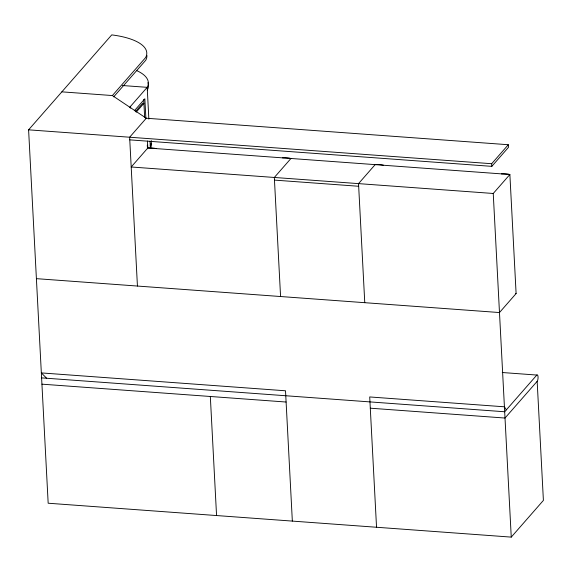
<?xml version="1.0" encoding="UTF-8"?>
<svg xmlns="http://www.w3.org/2000/svg" width="572" height="572" viewBox="0 0 572 572"><rect width="100%" height="100%" fill="white"/><g stroke="black" fill="none" stroke-linecap="round" stroke-linejoin="round"><path stroke-width="0.86" d="M502.266 372.522L536.829 375.053A3.375 1.037 -85.8 0 1 538.052 376.991A3.375 1.037 -85.8 0 1 537.158 381.338L543.4 500.4L511.254 537.115L48.17 503.224L28.6 129.83L111.74 34.885A61.318 22.072 -3 0 1 145.631 57.572L112.377 95.553L61.855 91.849M113.678 96.861L145.767 60.217A61.318 22.072 -3 0 0 146.897 55.327M129.415 107.636L147.19 87.337A61.318 22.072 -3 0 0 136.88 70.685M134.349 110.761L144.852 98.77L145.881 118.383M135.535 111.49L142.743 103.26L143.915 103.346L136.157 112.205M129.773 139.868L491.82 166.359L508.451 147.376L508.315 144.73L146.268 118.232L129.637 137.223L137.437 286.05M491.82 166.359L491.684 163.714L508.315 144.73M511.254 537.115L493.243 193.479L509.874 174.496A11.54 4.154 -3 0 0 501.451 173.881M493.243 193.479L131.195 166.988L147.826 147.998L509.874 174.496L516.108 293.558L499.485 312.548L36.401 278.657M536.829 375.053L504.683 411.761L41.599 377.877M537.158 381.338L505.012 418.046L370.298 408.193M122.372 85.521L147.19 87.337L148.856 119.09M28.6 129.83L491.684 163.714M274.467 180.108L358.665 186.272M41.928 384.162L286.1 402.03M112.377 95.553L146.268 118.232M46.654 378.249L41.341 372.915L285.514 390.783L292.342 521.092M506.349 409.867L504.425 406.806L369.705 396.947L376.54 527.255M364.764 302.688L358.53 183.626L375.153 164.636A11.54 4.154 -3 0 1 383.576 165.251M280.573 296.525L274.331 177.463L290.962 158.473A11.54 4.154 -3 0 0 282.539 157.858M210.324 396.482L216.559 515.551M150.014 141.141L150.379 148.191A61.318 22.072 -3 0 0 151.501 143.3M147.454 140.998L147.826 147.998A11.54 4.154 -3 0 1 156.242 148.613M147.283 145.131L147.469 148.699M143.722 99.578L144.666 117.553M130.566 106.328L130.659 108.101M515.522 293.415A11.54 4.154 -3 0 1 516.108 293.558M151.365 140.655A61.318 22.072 -3 0 1 150.243 145.545M147.905 82.69A61.318 22.072 -3 0 1 147.333 89.983"/></g></svg>
